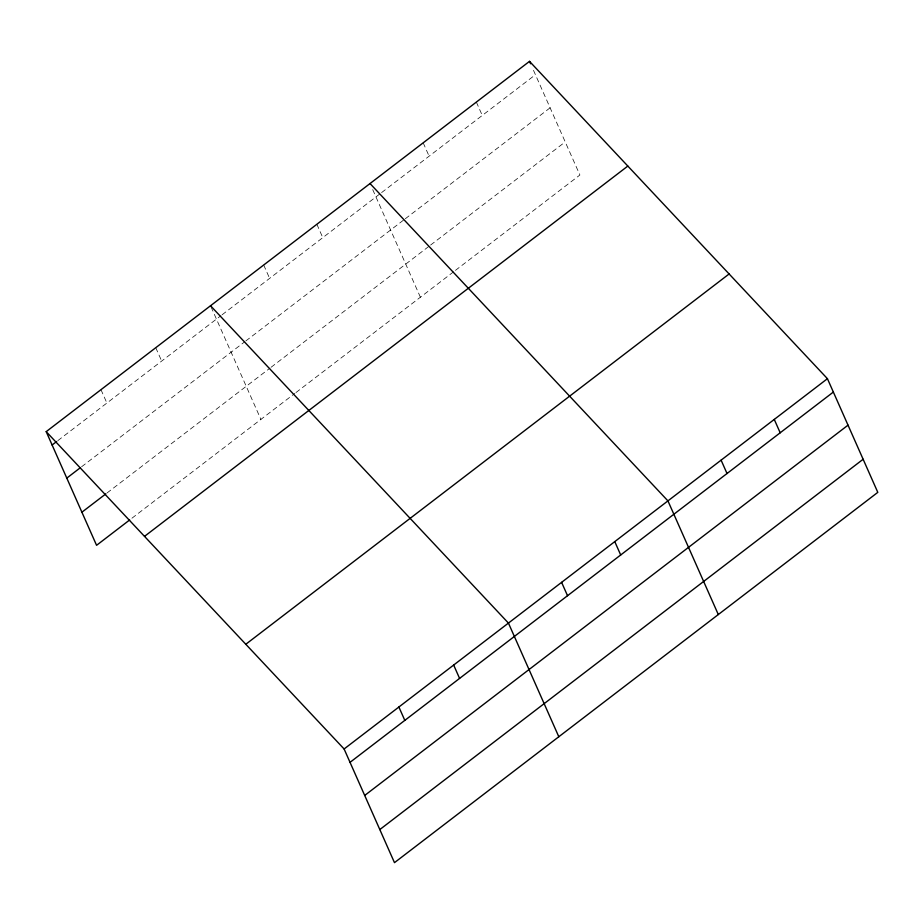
<?xml version="1.0" encoding="UTF-8"?>
<svg xmlns="http://www.w3.org/2000/svg" width="924" height="924" viewBox="0 0 924 924"><rect width="100%" height="100%" fill="white"/><g stroke="black" fill="none" stroke-linecap="round" stroke-linejoin="round"><path stroke-width="0.69" stroke-dasharray="4.62 3.46" d="M57.831 440.632L220.975 315.638M222.107 314.772L380.469 193.451M381.6 192.585L535.435 74.717M81.624 466.747L244.687 341.811M245.819 340.944L404.192 219.612M405.313 218.745L550.103 107.819M107.011 492.977L269.981 368.11M271.113 367.244L429.475 245.911M430.607 245.045L565.222 141.915M131.947 518.202L294.837 393.405M295.969 392.538L454.331 271.217M455.463 270.351L579.891 175.017L532.744 68.642M476.357 102.079L482.27 115.454M423.192 142.816L429.106 156.179M372.719 189.628L420.397 297.216M316.863 224.278L322.776 237.641M263.698 265.015L269.612 278.378M211.065 306.964L260.903 419.404M155.752 347.713L161.677 361.076M100.97 389.674L106.895 403.037"/><path stroke-width="1.39" d="M46.2 431.647L529.521 61.354L827.43 378.69L877.8 492.353L394.479 862.646L344.109 748.983L46.2 431.647L96.57 545.31L129.66 519.958M52.125 445.01L56.687 441.51M66.794 478.112L80.48 467.613M81.901 512.208L105.867 493.855M144.514 536.37L627.823 166.077M245.807 644.259L729.117 273.966M344.109 748.983L827.43 378.69M350.034 762.346L833.356 392.053M364.703 795.449L848.024 425.156M379.822 829.556L863.131 459.263M370.027 183.553L667.936 500.889L718.306 614.552M210.522 305.74L508.443 623.088L558.812 736.751M774.266 419.427L780.191 432.79M721.101 460.152L727.026 473.527M529.521 61.354L530.595 63.779M614.772 541.626L620.697 554.989M561.607 582.351L567.532 595.714M453.661 665.049L459.586 678.412M398.891 707.022L404.816 720.385"/></g></svg>
